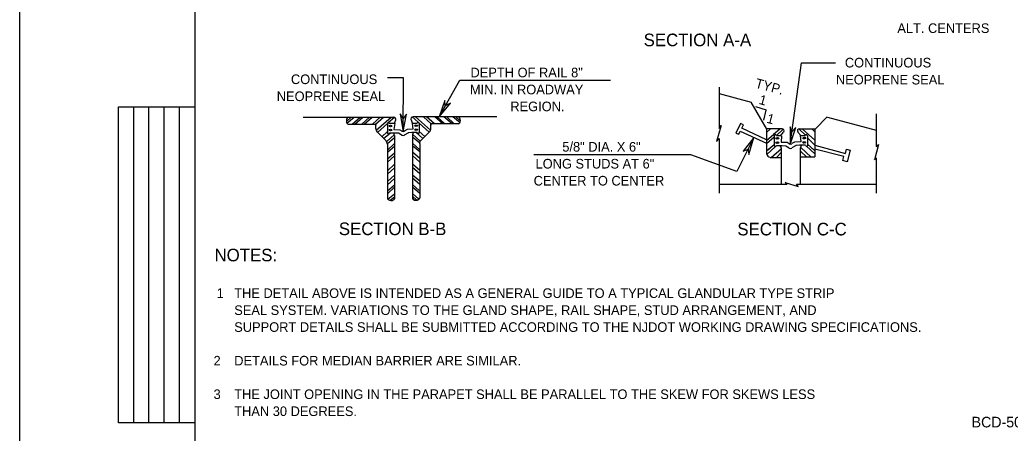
# Model space of a CAD drawing. Extents: x 528.18 to 531.14, y 154.43 to 156.27.
# Drawn here: x 528.182 to 529.236, y 155.203 to 155.643 of the extents above; entities that cross this region are included whole.
import ezdxf

# ---------------------------------------------------------------- set-up
doc = ezdxf.new("R2010")
doc.units = 0
for name, color, linetype in [('Level 1', 7, 'Continuous'), ('Level 41', 7, 'Continuous'), ('Level 5', 7, 'Continuous')]:
    doc.layers.add(name, color=color, linetype=linetype)

msp = doc.modelspace()

# ---------------------------------------------------------------- linework, layer by layer
at = {"layer": 'Level 1'}
for p, q in [((528.3684, 154.4757), (528.3684, 156.2257)), ((528.5902, 155.581), (528.5735, 155.581)), ((528.5899, 155.524), (528.5902, 155.581)), ((528.6283, 155.5397), (528.6503, 155.5787)), ((528.6503, 155.5787), (528.8107, 155.5787)), ((528.9265, 155.5712), (528.9265, 155.5272)), ((528.9265, 155.5646), (528.9606, 155.5554)), ((528.2867, 155.2139), (528.2867, 155.5502)), ((528.2867, 155.5502), (528.3684, 155.5502)), ((528.3031, 155.2139), (528.3031, 155.5502)), ((528.3192, 155.2139), (528.3192, 155.5502)), ((528.3356, 155.2139), (528.3356, 155.5502)), ((528.352, 155.2139), (528.352, 155.5502)), ((528.9774, 155.5266), (528.9606, 155.5554)), ((528.9652, 155.5505), (528.9767, 155.5472)), ((528.4836, 155.5394), (528.5801, 155.5394)), ((528.4836, 155.5394), (528.5801, 155.5394)), ((528.5295, 155.5348), (528.5348, 155.5394)), ((528.5295, 155.5348), (528.5348, 155.5394)), ((528.5302, 155.5328), (528.5377, 155.5394)), ((528.5302, 155.5328), (528.5377, 155.5394)), ((528.5358, 155.5318), (528.5443, 155.5394)), ((528.5358, 155.5318), (528.5443, 155.5394)), ((528.5384, 155.5318), (528.5469, 155.5394)), ((528.5384, 155.5318), (528.5469, 155.5394)), ((528.5459, 155.5318), (528.5541, 155.5394)), ((528.5459, 155.5318), (528.5541, 155.5394)), ((528.5486, 155.5318), (528.5571, 155.5394)), ((528.5486, 155.5318), (528.5571, 155.5394)), ((528.5574, 155.5318), (528.5656, 155.5394)), ((528.5574, 155.5318), (528.5656, 155.5394)), ((528.5607, 155.5318), (528.5689, 155.5394)), ((528.5607, 155.5318), (528.5689, 155.5394)), ((528.5614, 155.5253), (528.5771, 155.5394)), ((528.5614, 155.5253), (528.5771, 155.5394)), ((528.5741, 155.5335), (528.5807, 155.5394)), ((528.5741, 155.5335), (528.5807, 155.5394)), ((528.606, 155.5338), (528.5997, 155.5397)), ((528.606, 155.5338), (528.5997, 155.5397)), ((528.6896, 155.5397), (528.6007, 155.5397)), ((528.6896, 155.5397), (528.6007, 155.5397)), ((528.6191, 155.5256), (528.6033, 155.5397)), ((528.6191, 155.5256), (528.6033, 155.5397)), ((528.6198, 155.5322), (528.6115, 155.5397)), ((528.6198, 155.5322), (528.6115, 155.5397)), ((528.6234, 155.5322), (528.6148, 155.5397)), ((528.6234, 155.5322), (528.6148, 155.5397)), ((528.6322, 155.5322), (528.6237, 155.5397)), ((528.6322, 155.5322), (528.6237, 155.5397)), ((528.6345, 155.5322), (528.6263, 155.5397)), ((528.6345, 155.5322), (528.6263, 155.5397)), ((528.6421, 155.5322), (528.6335, 155.5397)), ((528.6421, 155.5322), (528.6335, 155.5397)), ((528.6444, 155.5322), (528.6365, 155.5397)), ((528.6444, 155.5322), (528.6365, 155.5397)), ((528.6506, 155.5331), (528.643, 155.5397)), ((528.6506, 155.5331), (528.643, 155.5397)), ((528.6509, 155.5351), (528.646, 155.5397)), ((528.6509, 155.5351), (528.646, 155.5397)), ((528.9764, 155.5469), (528.9738, 155.5361)), ((529.0289, 155.5266), (529.0417, 155.5397)), ((529.042, 155.5394), (529.0938, 155.5256)), ((529.0938, 155.5427), (529.0938, 155.5079)), ((528.5315, 155.5318), (528.561, 155.5318)), ((528.5315, 155.5318), (528.561, 155.5318)), ((528.561, 155.5269), (528.561, 155.5318)), ((528.561, 155.5269), (528.561, 155.5318)), ((528.561, 155.5315), (528.561, 155.5308)), ((528.561, 155.5315), (528.561, 155.5308)), ((528.5627, 155.523), (528.5732, 155.5325)), ((528.5627, 155.523), (528.5732, 155.5325)), ((528.5732, 155.5322), (528.5732, 155.5223)), ((528.5732, 155.5322), (528.5732, 155.5223)), ((528.581, 155.5325), (528.5755, 155.5325)), ((528.581, 155.5325), (528.5755, 155.5325)), ((528.581, 155.5325), (528.5755, 155.5325)), ((528.581, 155.5325), (528.5755, 155.5325)), ((528.581, 155.5325), (528.5801, 155.5262)), ((528.581, 155.5325), (528.5801, 155.5262)), ((528.5807, 155.5325), (528.582, 155.5358)), ((528.5807, 155.5325), (528.582, 155.5358)), ((528.6001, 155.5328), (528.5988, 155.5361)), ((528.6001, 155.5328), (528.5988, 155.5361)), ((528.5997, 155.5328), (528.6004, 155.5266)), ((528.5997, 155.5328), (528.605, 155.5328)), ((528.5997, 155.5328), (528.605, 155.5328)), ((528.5997, 155.5328), (528.6004, 155.5266)), ((528.5997, 155.5328), (528.605, 155.5328)), ((528.5997, 155.5328), (528.605, 155.5328)), ((528.6178, 155.5233), (528.607, 155.5328)), ((528.6178, 155.5233), (528.607, 155.5328)), ((528.607, 155.5325), (528.607, 155.5226)), ((528.607, 155.5325), (528.607, 155.5226)), ((528.6194, 155.5272), (528.6194, 155.5322)), ((528.649, 155.5322), (528.6194, 155.5322)), ((528.6194, 155.5272), (528.6194, 155.5322)), ((528.649, 155.5322), (528.6194, 155.5322)), ((528.6194, 155.5318), (528.6194, 155.5308)), ((528.6194, 155.5318), (528.6194, 155.5308)), ((528.9491, 155.5325), (528.9442, 155.5223)), ((528.9524, 155.5312), (528.9491, 155.5325)), ((528.9508, 155.5276), (528.9524, 155.5312)), ((528.5719, 155.5141), (528.5627, 155.5233)), ((528.5719, 155.5141), (528.5627, 155.5233)), ((528.5673, 155.5184), (528.5732, 155.524)), ((528.5673, 155.5184), (528.5732, 155.524)), ((528.5692, 155.5164), (528.5764, 155.5226)), ((528.5692, 155.5164), (528.5764, 155.5226)), ((528.5725, 155.5135), (528.5807, 155.5207)), ((528.5725, 155.5135), (528.5807, 155.5207)), ((528.5755, 155.5226), (528.5817, 155.5226)), ((528.5755, 155.5226), (528.5817, 155.5226)), ((528.5804, 155.521), (528.5797, 155.5226)), ((528.5804, 155.521), (528.5797, 155.5226)), ((528.5801, 155.5262), (528.5866, 155.5259)), ((528.5801, 155.5262), (528.5866, 155.5259)), ((528.5807, 155.5197), (528.5807, 155.4524)), ((528.5807, 155.5197), (528.5807, 155.4524)), ((528.5817, 155.5226), (528.5853, 155.5226)), ((528.5817, 155.5226), (528.5853, 155.5226)), ((528.585, 155.5226), (528.5889, 155.52)), ((528.585, 155.5226), (528.5889, 155.52)), ((528.5866, 155.5259), (528.5889, 155.5243)), ((528.5866, 155.5259), (528.5889, 155.5243)), ((528.5942, 155.5262), (528.5912, 155.5243)), ((528.5942, 155.5262), (528.5912, 155.5243)), ((528.5958, 155.5226), (528.5912, 155.52)), ((528.5958, 155.5226), (528.5912, 155.52)), ((528.6004, 155.5266), (528.5942, 155.5262)), ((528.6004, 155.5266), (528.5942, 155.5262)), ((528.5991, 155.523), (528.5955, 155.5226)), ((528.5991, 155.523), (528.5955, 155.5226)), ((528.605, 155.523), (528.5991, 155.523)), ((528.605, 155.523), (528.5991, 155.523)), ((528.6083, 155.5138), (528.6001, 155.521)), ((528.6083, 155.5138), (528.6001, 155.521)), ((528.6001, 155.52), (528.6001, 155.4528)), ((528.6001, 155.52), (528.6001, 155.4528)), ((528.6076, 155.5115), (528.6001, 155.518)), ((528.6076, 155.5115), (528.6001, 155.518)), ((528.6004, 155.5213), (528.601, 155.523)), ((528.6004, 155.5213), (528.601, 155.523)), ((528.6109, 155.5167), (528.604, 155.523)), ((528.6109, 155.5167), (528.604, 155.523)), ((528.6132, 155.5187), (528.607, 155.524)), ((528.6132, 155.5187), (528.607, 155.524)), ((528.6089, 155.5144), (528.6181, 155.5236)), ((528.6089, 155.5144), (528.6181, 155.5236)), ((528.9442, 155.5223), (528.9475, 155.521)), ((528.9475, 155.521), (528.9488, 155.5243)), ((528.9488, 155.5243), (528.977, 155.5115)), ((528.977, 155.5151), (528.9508, 155.5276)), ((528.9938, 155.5269), (528.977, 155.5269)), ((528.977, 155.5266), (528.977, 155.5003)), ((528.977, 155.523), (528.981, 155.5266)), ((528.977, 155.5144), (528.9846, 155.521)), ((528.977, 155.5112), (528.9852, 155.5184)), ((528.9843, 155.521), (528.9911, 155.5269)), ((528.9852, 155.519), (528.9852, 155.5085)), ((528.9852, 155.519), (528.9852, 155.5085)), ((528.9875, 155.5197), (528.9948, 155.5266)), ((528.9931, 155.5194), (528.9875, 155.5194)), ((528.9931, 155.5194), (528.9875, 155.5194)), ((528.9931, 155.5194), (528.9875, 155.5194)), ((528.9931, 155.5194), (528.9875, 155.5194)), ((528.9918, 155.5194), (528.9951, 155.5233)), ((528.9931, 155.5194), (528.9925, 155.5128)), ((528.9931, 155.5194), (528.9925, 155.5128)), ((529.0135, 155.5197), (529.0102, 155.5233)), ((529.0184, 155.52), (529.0115, 155.5269)), ((529.0121, 155.5269), (529.0285, 155.5269)), ((529.0128, 155.5197), (529.0135, 155.5131)), ((529.0128, 155.5197), (529.0184, 155.5197)), ((529.0128, 155.5197), (529.0184, 155.5197)), ((529.0128, 155.5197), (529.0135, 155.5131)), ((529.0128, 155.5197), (529.0184, 155.5197)), ((529.0128, 155.5197), (529.0184, 155.5197)), ((529.0285, 155.5148), (529.0151, 155.5269)), ((529.0207, 155.5194), (529.0207, 155.5089)), ((529.0207, 155.5194), (529.0207, 155.5089)), ((529.0285, 155.5236), (529.0253, 155.5269)), ((529.0285, 155.5269), (529.0285, 155.497)), ((528.5732, 155.5112), (528.5807, 155.5177)), ((528.5732, 155.5112), (528.5807, 155.5177)), ((528.5732, 155.5043), (528.5807, 155.5112)), ((528.5732, 155.5043), (528.5807, 155.5112)), ((528.5732, 155.5105), (528.5732, 155.4524)), ((528.5732, 155.5105), (528.5732, 155.4524)), ((528.5732, 155.502), (528.5807, 155.5085)), ((528.5732, 155.502), (528.5807, 155.5085)), ((528.6076, 155.5046), (528.6001, 155.5115)), ((528.6076, 155.5046), (528.6001, 155.5115)), ((528.6076, 155.5023), (528.6001, 155.5089)), ((528.6076, 155.5023), (528.6001, 155.5089)), ((528.6076, 155.5112), (528.6076, 155.4531)), ((528.6076, 155.5112), (528.6076, 155.4531)), ((528.9265, 155.5164), (528.9265, 155.4583)), ((528.9636, 155.5177), (528.9455, 155.4816)), ((528.977, 155.5033), (528.9852, 155.5102)), ((528.977, 155.4993), (528.9865, 155.5079)), ((528.979, 155.5046), (528.9852, 155.5102)), ((528.9875, 155.5092), (528.9938, 155.5092)), ((528.9875, 155.5092), (528.9938, 155.5092)), ((528.9925, 155.5075), (528.9915, 155.5092)), ((528.9925, 155.5075), (528.9915, 155.5092)), ((528.9925, 155.5128), (528.999, 155.5125)), ((528.9925, 155.5128), (528.999, 155.5125)), ((528.9938, 155.5092), (528.9977, 155.5089)), ((528.9938, 155.5092), (528.9977, 155.5089)), ((528.9974, 155.5089), (529.001, 155.5066)), ((528.9974, 155.5089), (529.001, 155.5066)), ((528.999, 155.5125), (529.001, 155.5112)), ((528.999, 155.5125), (529.001, 155.5112)), ((529.0069, 155.5128), (529.0039, 155.5112)), ((529.0069, 155.5128), (529.0039, 155.5112)), ((529.0085, 155.5092), (529.0039, 155.5066)), ((529.0085, 155.5092), (529.0039, 155.5066)), ((529.0135, 155.5131), (529.0069, 155.5128)), ((529.0135, 155.5131), (529.0069, 155.5128)), ((529.0121, 155.5095), (529.0082, 155.5092)), ((529.0121, 155.5095), (529.0082, 155.5092)), ((529.0184, 155.5095), (529.0121, 155.5095)), ((529.0184, 155.5095), (529.0121, 155.5095)), ((529.0135, 155.5075), (529.0141, 155.5095)), ((529.0135, 155.5075), (529.0141, 155.5095)), ((529.0285, 155.5003), (529.0194, 155.5085)), ((529.0285, 155.5036), (529.0207, 155.5105)), ((529.0269, 155.5049), (529.0207, 155.5105)), ((529.0285, 155.5095), (529.0213, 155.5164)), ((529.0285, 155.5095), (529.061, 155.5007)), ((528.5732, 155.4948), (528.5807, 155.5013)), ((528.5732, 155.4948), (528.5807, 155.5013)), ((528.5732, 155.4915), (528.5807, 155.498)), ((528.5732, 155.4915), (528.5807, 155.498)), ((528.6076, 155.4951), (528.6001, 155.502)), ((528.6076, 155.4951), (528.6001, 155.502)), ((528.6076, 155.4915), (528.6001, 155.4984)), ((528.6076, 155.4915), (528.6001, 155.4984)), ((528.8963, 155.499), (528.729, 155.499)), ((528.9455, 155.4816), (528.8963, 155.499)), ((528.982, 155.4964), (528.9928, 155.5059)), ((528.9875, 155.4964), (528.9931, 155.502)), ((528.9928, 155.4678), (528.9928, 155.5066)), ((529.0131, 155.4678), (529.0131, 155.5066)), ((529.0131, 155.497), (529.0285, 155.497)), ((529.0197, 155.497), (529.0135, 155.5026)), ((529.0243, 155.497), (529.0138, 155.5066)), ((529.0594, 155.4974), (529.0285, 155.5052)), ((529.0584, 155.4931), (529.0594, 155.4974)), ((529.061, 155.5007), (529.062, 155.5052)), ((529.062, 155.5052), (529.0659, 155.5043)), ((529.0659, 155.5043), (529.0627, 155.4918)), ((528.5732, 155.4823), (528.5807, 155.4892)), ((528.5732, 155.4823), (528.5807, 155.4892)), ((528.6076, 155.4826), (528.6001, 155.4892)), ((528.6076, 155.4826), (528.6001, 155.4892)), ((528.981, 155.4964), (528.9931, 155.4964)), ((529.063, 155.4918), (529.0584, 155.4931)), ((529.0938, 155.4961), (529.0938, 155.4583)), ((528.5732, 155.4787), (528.5807, 155.4852)), ((528.5732, 155.4787), (528.5807, 155.4852)), ((528.5732, 155.4708), (528.5807, 155.4774)), ((528.5732, 155.4708), (528.5807, 155.4774)), ((528.6076, 155.479), (528.6001, 155.4856)), ((528.6076, 155.479), (528.6001, 155.4856)), ((528.6076, 155.4711), (528.6001, 155.4777)), ((528.6076, 155.4711), (528.6001, 155.4777)), ((528.5732, 155.4672), (528.5807, 155.4741)), ((528.5732, 155.4672), (528.5807, 155.4741)), ((528.5732, 155.461), (528.5807, 155.4672)), ((528.5732, 155.461), (528.5807, 155.4672)), ((528.6076, 155.4675), (528.6001, 155.4744)), ((528.6076, 155.4675), (528.6001, 155.4744)), ((528.607, 155.4613), (528.6001, 155.4675)), ((528.607, 155.4613), (528.6001, 155.4675)), ((528.9265, 155.4678), (528.999, 155.4678)), ((529.0089, 155.4678), (529.0942, 155.4678)), ((528.5732, 155.4577), (528.5807, 155.4646)), ((528.5732, 155.4577), (528.5807, 155.4646)), ((528.5738, 155.4518), (528.5807, 155.4577)), ((528.5738, 155.4518), (528.5807, 155.4577)), ((528.6076, 155.458), (528.6001, 155.4649)), ((528.6076, 155.458), (528.6001, 155.4649)), ((528.6066, 155.4521), (528.6001, 155.458)), ((528.6066, 155.4521), (528.6001, 155.458)), ((528.6047, 155.4508), (528.6001, 155.4551)), ((528.6047, 155.4508), (528.6001, 155.4551)), ((528.5761, 155.4508), (528.5807, 155.4544)), ((528.5761, 155.4508), (528.5807, 155.4544)), ((528.3684, 155.2139), (528.2867, 155.2139))]:
    msp.add_line(p, q, dxfattribs=at)
for points in [[(528.6283, 155.5397), (528.6404, 155.5541), (528.6348, 155.5515), (528.6345, 155.5571)], [(528.6283, 155.5397), (528.6404, 155.5541), (528.6348, 155.5515), (528.6345, 155.5571)], [(528.5899, 155.524), (528.5935, 155.5423), (528.5899, 155.5377), (528.5869, 155.5427)], [(528.5899, 155.524), (528.5935, 155.5423), (528.5899, 155.5377), (528.5869, 155.5427)], [(529.0023, 155.5102), (529.0082, 155.5282), (529.0039, 155.5236), (529.002, 155.5289)], [(529.0023, 155.5102), (529.0082, 155.5282), (529.0039, 155.5236), (529.002, 155.5289)], [(528.9636, 155.5177), (528.9521, 155.503), (528.9573, 155.5052), (528.958, 155.4997)]]:
    msp.add_lwpolyline(points, close=True, dxfattribs=at)
for points in [[(528.9265, 155.5272), (528.9288, 155.5305), (528.9236, 155.5135), (528.9265, 155.5164)], [(529.0938, 155.5079), (529.0961, 155.5102), (529.0919, 155.4938), (529.0938, 155.4961)], [(528.999, 155.4678), (528.997, 155.4698), (529.0105, 155.4656), (529.0089, 155.4678)]]:
    msp.add_lwpolyline(points, dxfattribs=at)
for centre, radius, start, end in [((528.5798, 155.5369), 0.00249, 334.5015, 90), ((528.5798, 155.5369), 0.00249, 334.5015, 90), ((528.6007, 155.5371), 0.00249, 90, 205.4985), ((528.6007, 155.5371), 0.00249, 90, 205.4985), ((528.566, 155.5269), 0.00497, 180, 225), ((528.566, 155.5269), 0.00497, 180, 225), ((528.5781, 155.5199), 0.00249, 0, 27.5042), ((528.5781, 155.5199), 0.00249, 0, 27.5042), ((528.59, 155.5266), 0.00249, 238.8451, 301.1951), ((528.59, 155.5266), 0.00249, 238.8451, 301.1951), ((528.59, 155.5223), 0.00249, 238.7995, 301.3041), ((528.59, 155.5223), 0.00249, 238.7995, 301.3041), ((528.6024, 155.5202), 0.00249, 152.4958, 180), ((528.6024, 155.5202), 0.00249, 152.4958, 180), ((528.6145, 155.5272), 0.00497, 315, 0), ((528.6145, 155.5272), 0.00497, 315, 0), ((528.9937, 155.5248), 0.00207, 321.2242, 90), ((529.012, 155.5248), 0.00207, 90, 218.7758), ((528.5682, 155.5107), 0.00497, 0, 45), ((528.5682, 155.5107), 0.00497, 0, 45), ((528.6124, 155.511), 0.00497, 135, 180), ((528.6124, 155.511), 0.00497, 135, 180), ((529.0026, 155.5132), 0.00261, 238.8451, 301.1951), ((529.0026, 155.5132), 0.00261, 238.8451, 301.1951), ((529.0157, 155.5064), 0.00261, 152.4958, 180), ((529.0157, 155.5064), 0.00261, 152.4958, 180), ((528.981, 155.5004), 0.00378, 179.9184, 270.0419), ((528.9901, 155.5061), 0.00261, 0, 27.5042), ((528.9901, 155.5061), 0.00261, 0, 27.5042), ((529.0026, 155.5086), 0.00261, 238.7995, 301.3041), ((529.0026, 155.5086), 0.00261, 238.7995, 301.3041)]:
    msp.add_arc(centre, radius, start, end, dxfattribs=at)
for centre, major_axis, ratio, start_param, end_param in [((528.5318, 155.5356), (-0.00025, -0.00373), 0.609043, 3.315591, 6.283185), ((528.5318, 155.5356), (-0.00025, -0.00373), 0.609043, 3.315591, 6.283185), ((528.6487, 155.5359), (0.00025, -0.00373), 0.609043, 0, 2.967595), ((528.6487, 155.5359), (0.00025, -0.00373), 0.609043, 0, 2.967595), ((528.5744, 155.5324), (0.00108, 0.00013), 0.952704, 0, 3.141593), ((528.5744, 155.5324), (0.00108, 0.00013), 0.952704, 0, 3.141593), ((528.6061, 155.5327), (-0.00108, 0.00013), 0.952704, 3.141593, 6.283185), ((528.6061, 155.5327), (-0.00108, 0.00013), 0.952704, 3.141593, 6.283185), ((528.5744, 155.5226), (-0.00108, -0.00013), 0.952704, 0.222318, 3.141593), ((528.5744, 155.5226), (-0.00108, -0.00013), 0.952704, 0.222318, 3.141593), ((528.6062, 155.5229), (0.00108, -0.00013), 0.952704, 3.141593, 6.060867), ((528.6062, 155.5229), (0.00108, -0.00013), 0.952704, 3.141593, 6.060867), ((528.9863, 155.5193), (0.00113, 0.00014), 0.952704, 0, 3.141593), ((528.9863, 155.5193), (0.00113, 0.00014), 0.952704, 0, 3.141593), ((529.0195, 155.5196), (-0.00113, 0.00014), 0.952704, 3.141593, 6.283185), ((529.0195, 155.5196), (-0.00113, 0.00014), 0.952704, 3.141593, 6.283185), ((528.9862, 155.509), (-0.00113, -0.00014), 0.952704, 0.222318, 3.141593), ((528.9862, 155.509), (-0.00113, -0.00014), 0.952704, 0.222318, 3.141593), ((529.0196, 155.5093), (0.00113, -0.00014), 0.952704, 3.141593, 6.060867), ((529.0196, 155.5093), (0.00113, -0.00014), 0.952704, 3.141593, 6.060867), ((528.5769, 155.4529), (0.00373, -0.00025), 0.609043, 3.141593, 6.283185), ((528.5769, 155.4529), (0.00373, -0.00025), 0.609043, 3.141593, 6.283185), ((528.5769, 155.4529), (0.00373, -0.00025), 0.609043, 3.141593, 6.283185), ((528.5769, 155.4529), (0.00373, -0.00025), 0.609043, 3.141593, 6.283185), ((528.5769, 155.4529), (0.00373, -0.00025), 0.609043, 3.141593, 6.283185), ((528.5769, 155.4529), (0.00373, -0.00025), 0.609043, 3.141593, 6.283185), ((528.5769, 155.4529), (0.00373, -0.00025), 0.609043, 3.141593, 6.283185), ((528.5769, 155.4529), (0.00373, -0.00025), 0.609043, 3.141593, 6.283185), ((528.5769, 155.4529), (0.00373, -0.00025), 0.609043, 3.141593, 6.283185), ((528.5769, 155.4529), (0.00373, -0.00025), 0.609043, 3.141593, 6.283185), ((528.6037, 155.4532), (-0.00373, -0.00025), 0.609043, 0, 3.141593), ((528.6037, 155.4532), (-0.00373, -0.00025), 0.609043, 0, 3.141593), ((528.6037, 155.4532), (-0.00373, -0.00025), 0.609043, 0, 3.141593), ((528.6037, 155.4532), (-0.00373, -0.00025), 0.609043, 0, 3.141593), ((528.6037, 155.4532), (-0.00373, -0.00025), 0.609043, 0, 3.141593), ((528.6037, 155.4532), (-0.00373, -0.00025), 0.609043, 0, 3.141593), ((528.6037, 155.4532), (-0.00373, -0.00025), 0.609043, 0, 3.059621), ((528.6037, 155.4532), (-0.00373, -0.00025), 0.609043, 0, 3.059621), ((528.6037, 155.4532), (-0.00373, -0.00025), 0.609043, 0, 2.924821), ((528.6037, 155.4532), (-0.00373, -0.00025), 0.609043, 0, 2.924821), ((528.6037, 155.4532), (-0.00373, -0.00025), 0.609043, 2.973092, 3.141593), ((528.6037, 155.4532), (-0.00373, -0.00025), 0.609043, 2.973092, 3.141593)]:
    msp.add_ellipse(centre, major_axis=major_axis, ratio=ratio, start_param=start_param, end_param=end_param, dxfattribs=at)
for centre, major_axis in [((528.5766, 155.5299), (-0.00152, 0.00006)), ((528.5766, 155.5299), (-0.00152, 0.00006)), ((528.604, 155.5302), (0.00152, 0.00006)), ((528.604, 155.5302), (0.00152, 0.00006)), ((528.5766, 155.5256), (-0.00152, 0.00006)), ((528.5766, 155.5256), (-0.00152, 0.00006)), ((528.6039, 155.5259), (0.00152, 0.00006)), ((528.6039, 155.5259), (0.00152, 0.00006)), ((528.9885, 155.5167), (-0.00159, 0.00006)), ((528.9885, 155.5167), (-0.00159, 0.00006)), ((528.9885, 155.5121), (-0.00159, 0.00006)), ((528.9885, 155.5121), (-0.00159, 0.00006)), ((529.0172, 155.5124), (0.00159, 0.00006)), ((529.0172, 155.5124), (0.00159, 0.00006)), ((529.0173, 155.517), (0.00159, 0.00006)), ((529.0173, 155.517), (0.00159, 0.00006))]:
    msp.add_ellipse(centre, major_axis=major_axis, ratio=0.540269, dxfattribs=at)
at = {"layer": 'Level 41'}
msp.add_lwpolyline([(528.1818, 156.2674), (531.1401, 156.2674), (531.1401, 154.4341), (528.1818, 154.4341)], close=True, dxfattribs=at)
at = {"layer": 'Level 5'}
for p, q in [((529.0023, 155.5102), (529.0144, 155.5971)), ((529.0144, 155.5971), (529.0505, 155.5971))]:
    msp.add_line(p, q, dxfattribs=at)

# ---------------------------------------------------------------- texts
at = {"layer": 'Level 1'}
for s, height, p in [(' ALT. CENTERS', 0.010228, (529.1125, 155.6289)), ('SECTION A-A', 0.013404, (528.8461, 155.6148)), ('CONTINUOUS ', 0.010228, (529.0604, 155.5922)), ('DEPTH OF RAIL 8"', 0.010228, (528.6617, 155.5817)), ('CONTINUOUS', 0.01023, (528.4705, 155.5745)), ('NEOPRENE SEAL', 0.010228, (529.0509, 155.5741)), ('MIN. IN ROADWAY ', 0.010228, (528.6611, 155.5636)), ('NEOPRENE SEAL', 0.010228, (528.4554, 155.5564)), ('REGION.', 0.01023, (528.7041, 155.5456)), ('5/8" DIA. X 6" ', 0.010228, (528.7595, 155.5026)), ('LONG STUDS AT 6"', 0.010228, (528.731, 155.4846)), ('CENTER TO CENTER', 0.010228, (528.729, 155.4665)), ('SECTION B-B', 0.013404, (528.5215, 155.4137)), ('SECTION C-C', 0.013404, (528.9459, 155.4134)), ('NOTES:', 0.0134, (528.3891, 155.3858)), ('1', 0.0102, (528.3914, 155.3468)), ('THE DETAIL ABOVE IS INTENDED AS A GENERAL GUIDE TO A TYPICAL GLANDULAR TYPE STRIP', 0.010228, (528.4101, 155.3468)), ('SEAL SYSTEM. VARIATIONS TO THE GLAND SHAPE, RAIL SHAPE, STUD ARRANGEMENT, AND', 0.010228, (528.4101, 155.3287)), ('SUPPORT DETAILS SHALL BE SUBMITTED ACCORDING TO THE NJDOT WORKING DRAWING SPECIFICATIONS.', 0.010228, (528.4101, 155.3107)), ('2', 0.0102, (528.3881, 155.2749)), ('DETAILS FOR MEDIAN BARRIER ARE SIMILAR.', 0.010228, (528.4101, 155.2749)), ('3', 0.0102, (528.3881, 155.2392)), ('THE JOINT OPENING IN THE PARAPET SHALL BE PARALLEL TO THE SKEW FOR SKEWS LESS', 0.010228, (528.4101, 155.2392)), ('THAN 30 DEGREES.', 0.010228, (528.4101, 155.2211))]:
    msp.add_text(s, height=height, dxfattribs=at).set_placement(p)
for s, height, p in [('TYP.', 0.01023, (528.9642, 155.5709)), ('1', 0.0102, (528.9682, 155.5535)), ('1', 0.0102, (528.9764, 155.5335))]:
    msp.add_text(s, height=height, rotation=345, dxfattribs=at).set_placement(p)
at = {"layer": 'Level 5'}
msp.add_text('BCD-507-1.1', height=0.011287, dxfattribs=at).set_placement((529.1954, 155.209))

doc.saveas('drawing.dxf')
